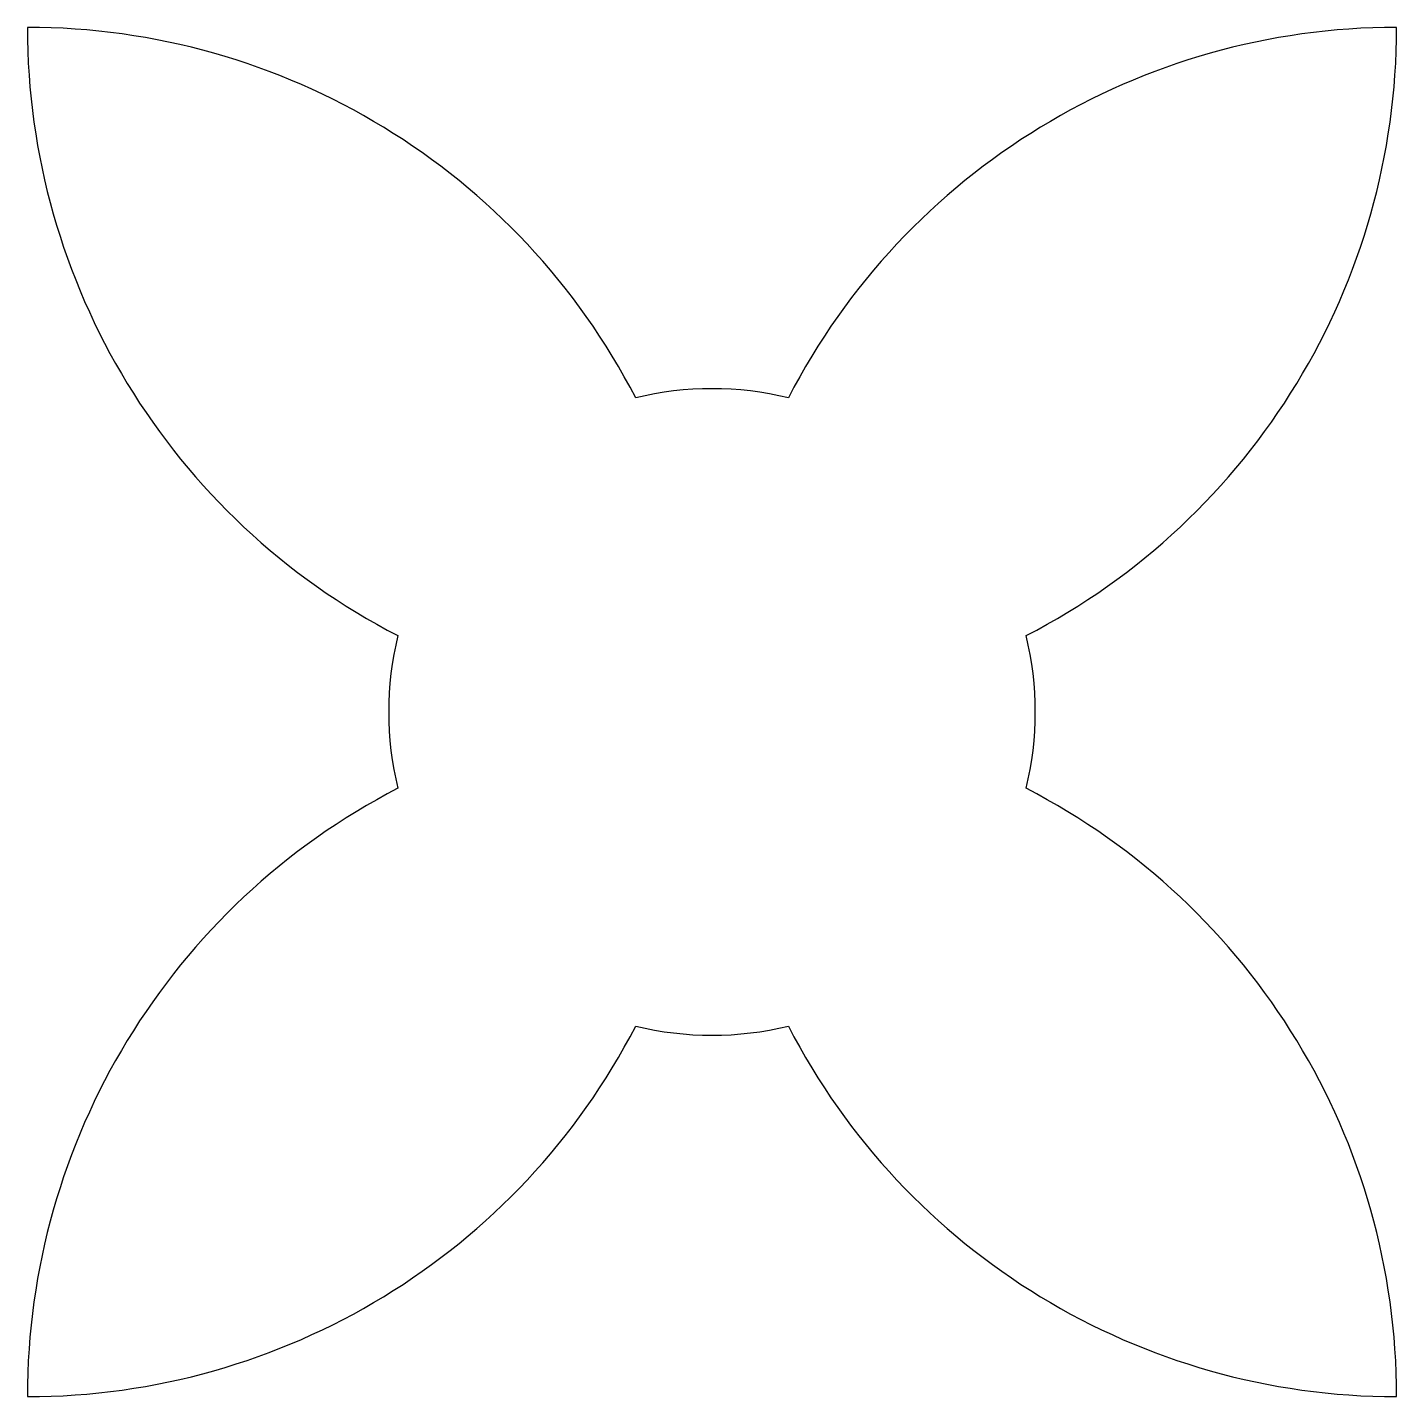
# Model space of a CAD drawing. Header units: millimetres. Extents: x 1 to 204, y 108 to 311.
import ezdxf

# ---------------------------------------------------------------- set-up
doc = ezdxf.new("R2010")
doc.units = ezdxf.units.MM

msp = doc.modelspace()

# ---------------------------------------------------------------- linework, layer by layer
for centre, radius, start, end in [((102.83, 311.4), 101.52, 180, 242.6848), ((1.31, 209.88), 101.52, 27.3152, 90), ((204.35, 209.88), 101.52, 90, 152.6848), ((102.83, 311.4), 101.52, 297.3152, 0), ((102.83, 209.88), 47.94, 76.3424, 103.6576), ((102.83, 209.88), 47.94, 166.3424, 193.6576), ((102.83, 209.88), 47.94, 346.3424, 13.6576), ((102.83, 108.36), 101.52, 117.3152, 180), ((102.83, 108.36), 101.52, 0, 62.6848), ((1.31, 209.88), 101.52, 270, 332.6848), ((102.83, 209.88), 47.94, 256.3424, 283.6576), ((204.35, 209.88), 101.52, 207.3152, 270)]:
    msp.add_arc(centre, radius, start, end)

doc.saveas('drawing.dxf')
